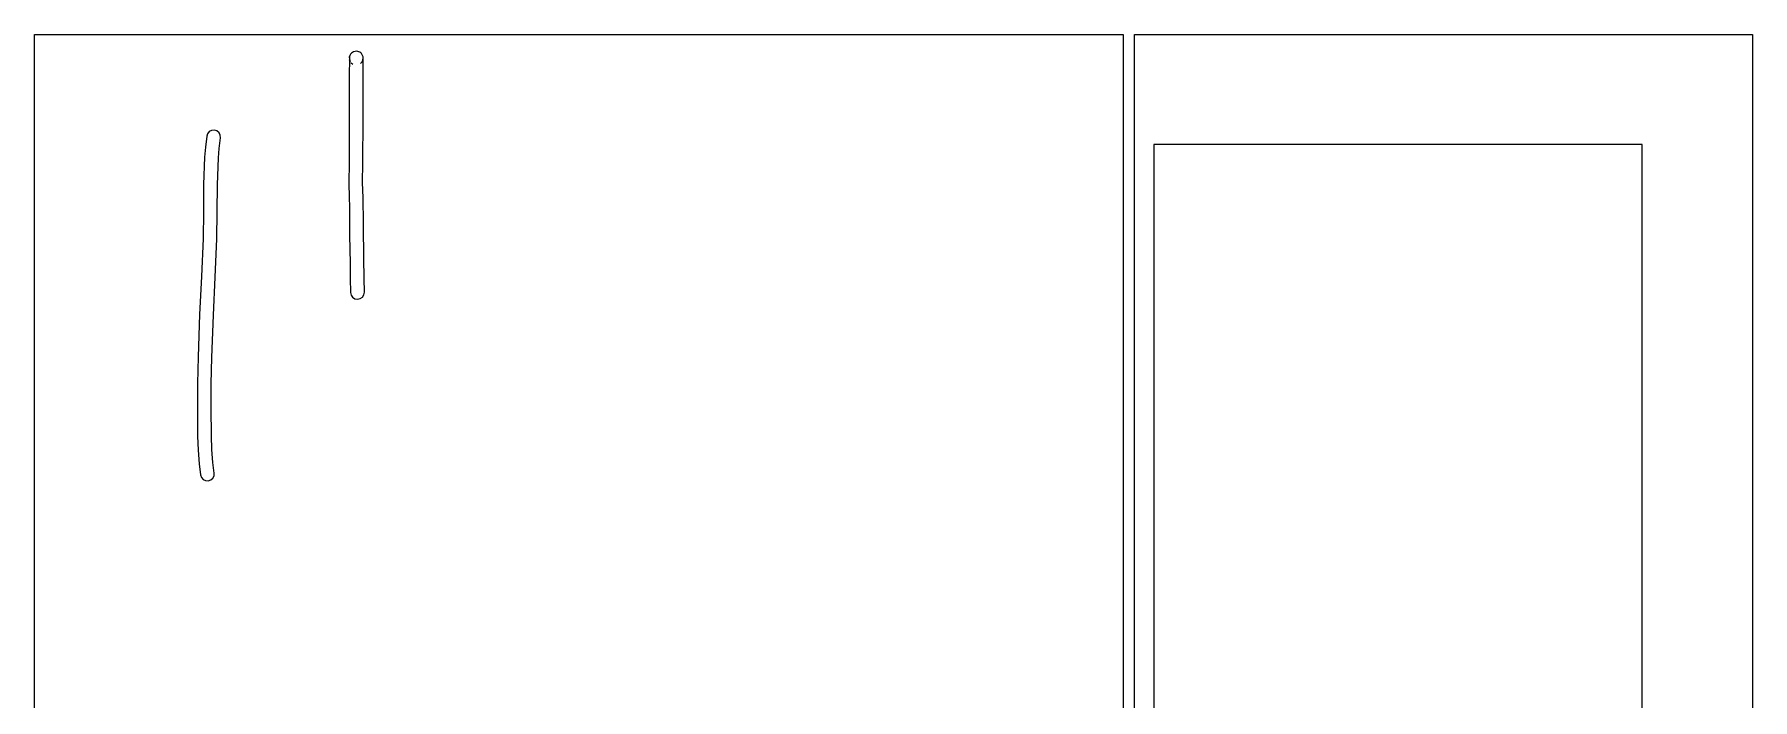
# Model space of a CAD drawing. Extents: x 2 to 598, y 1588 to 7998.
# Drawn here: x 2 to 598, y 7767 to 7998 of the extents above; entities that cross this region are included whole.
import ezdxf

# ---------------------------------------------------------------- set-up
doc = ezdxf.new("R2010")
doc.units = 0

msp = doc.modelspace()

# ---------------------------------------------------------------- linework, layer by layer
at = {"layer": 'Calque 1'}
for p, q in [((111.42409, 7990.704764), (111.202274, 7990.10325)), ((111.202274, 7990.10325), (111.23857, 7990.056742)), ((111.207783, 7989.912252), (111.26437, 7990.161128)), ((111.23857, 7990.056742), (111.207783, 7989.912252)), ((111.28345, 7987.907), (111.24005, 7985.39191)), ((111.50673, 7988.618068), (111.25145, 7989.183408)), ((111.25145, 7989.183408), (111.26535, 7988.750876)), ((111.26437, 7990.161128), (111.256506, 7989.36933)), ((111.256506, 7989.36933), (111.50673, 7988.618068)), ((111.26535, 7988.750876), (111.28345, 7987.907)), ((111.67059, 7991.135229), (111.42409, 7990.704764)), ((111.98943, 7991.496447), (111.67059, 7991.135229)), ((112.03185, 7987.936976), (111.83497, 7988.136963)), ((111.83497, 7988.136963), (111.83497, 7988.136959)), ((111.83497, 7988.136959), (112.5171, 7987.639315)), ((112.65761, 7991.934663), (111.98943, 7991.496447)), ((112.3755, 7987.684795), (112.03185, 7987.936976)), ((112.5171, 7987.639315), (112.3755, 7987.684795)), ((113.795, 7992.13), (112.65761, 7991.934663)), ((113.79407, 7992.129061), (113.795, 7992.13)), ((114.86584, 7991.786963), (113.79407, 7992.129061)), ((115.21001, 7991.533748), (114.86584, 7991.786963)), ((115.07144, 7987.858423), (115.569842, 7988.363482)), ((115.25024, 7987.975212), (115.07144, 7987.858423)), ((115.44255, 7991.297587), (115.21001, 7991.533748)), ((115.56805, 7988.335397), (115.25024, 7987.975212)), ((115.70507, 7990.925), (115.44255, 7991.297587)), ((115.813, 7988.763278), (115.56805, 7988.335397)), ((115.569842, 7988.363482), (115.89878, 7988.992203)), ((116.024687, 7990.213296), (115.70507, 7990.925)), ((115.8988, 7988.992204), (115.813, 7988.763278)), ((115.89878, 7988.992203), (115.8988, 7988.992204)), ((115.9835, 7989.33947), (115.9416, 7989.10796)), ((115.9416, 7989.10796), (115.9835, 7989.33947)), ((115.9835, 7989.33947), (115.9835, 7989.33947)), ((116.00376, 7990.038749), (116.024687, 7990.213296)), ((116.04356, 7989.471858), (116.00376, 7990.038749)), ((116.03886, 7985.310358), (116.08176, 7987.972208)), ((116.06216, 7988.875512), (116.04356, 7989.471858)), ((116.08176, 7987.984094), (116.06216, 7988.875512)), ((116.08176, 7987.983577), (116.08176, 7987.984094)), ((116.08176, 7987.98306), (116.08176, 7987.983577)), ((116.08176, 7987.982543), (116.08176, 7987.98306)), ((116.08176, 7987.982027), (116.08176, 7987.982543)), ((116.08176, 7987.98151), (116.08176, 7987.982027)), ((116.08176, 7987.980993), (116.08176, 7987.98151)), ((116.08176, 7987.980476), (116.08176, 7987.980993)), ((116.08176, 7987.97996), (116.08176, 7987.980476)), ((116.08176, 7987.979443), (116.08176, 7987.97996)), ((116.08176, 7987.978926), (116.08176, 7987.979443)), ((116.08176, 7987.978409), (116.08176, 7987.978926)), ((116.08176, 7987.977893), (116.08176, 7987.978409)), ((116.08176, 7987.977376), (116.08176, 7987.977893)), ((116.08176, 7987.976859), (116.08176, 7987.977376)), ((116.08176, 7987.976342), (116.08176, 7987.976859)), ((116.08176, 7987.975825), (116.08176, 7987.976342)), ((116.08176, 7987.975309), (116.08176, 7987.975825)), ((116.08176, 7987.974792), (116.08176, 7987.975309)), ((116.08176, 7987.974275), (116.08176, 7987.974792)), ((116.08176, 7987.973758), (116.08176, 7987.974275)), ((116.08176, 7987.973242), (116.08176, 7987.973758)), ((116.08176, 7987.972725), (116.08176, 7987.973242)), ((116.08176, 7987.972208), (116.08176, 7987.972725)), ((111.24005, 7985.39191), (111.21735, 7981.29707)), ((111.21735, 7981.29707), (111.23755, 7976.01522)), ((116.01616, 7981.309048), (116.03886, 7985.310358)), ((116.03686, 7976.026678), (116.01616, 7981.309048)), ((111.23755, 7976.01522), (111.21015, 7971.76535)), ((116.00946, 7971.735988), (116.03686, 7976.026678)), ((111.21015, 7971.76535), (111.23085, 7967.29275)), ((116.03016, 7967.322818), (116.00946, 7971.735988)), ((61.78798, 7962.6099), (61.318758, 7958.88403)), ((62.075203, 7963.518548), (61.78798, 7962.6099)), ((62.667971, 7964.222123), (62.075203, 7963.518548)), ((63.481298, 7964.652111), (62.667971, 7964.222123)), ((64.4302, 7964.74), (63.481298, 7964.652111)), ((65.323991, 7964.460275), (64.4302, 7964.74)), ((64.4302, 7964.74), (64.4302, 7964.74)), ((66.042673, 7963.859772), (65.323991, 7964.460275)), ((66.47681, 7963.029932), (66.042673, 7963.859772)), ((66.560294, 7962.09712), (66.47681, 7963.029932)), ((111.22785, 7962.5995), (111.16895, 7959.26224)), ((111.23085, 7967.29275), (111.22785, 7962.5995)), ((116.02716, 7962.537578), (116.03016, 7967.322818)), ((61.318758, 7958.88403), (61.038672, 7955.38037)), ((65.83114, 7955.10995), (66.093139, 7958.38934)), ((66.093139, 7958.38934), (66.560294, 7962.09712)), ((111.16895, 7959.24932), (111.14775, 7954.94571)), ((111.16895, 7959.26224), (111.16895, 7959.24932)), ((115.94756, 7954.940108), (115.96826, 7959.210128)), ((115.96826, 7959.248888), (116.02716, 7962.537578)), ((115.96826, 7959.210128), (115.96826, 7959.248888)), ((390.295, 7959.82), (390.295, 7378.73)), ((559.642, 7959.82), (390.295, 7959.82)), ((559.64167, 7519.30841), (559.642, 7959.82)), ((61.038672, 7955.38037), (60.706029, 7945.885854)), ((65.505613, 7945.799592), (65.83114, 7955.10995)), ((111.14775, 7953.31019), (111.0475, 7946.5628)), ((111.14775, 7954.94571), (111.14775, 7954.94161)), ((111.14775, 7954.94161), (111.14775, 7953.31019)), ((115.84731, 7946.583508), (115.94756, 7953.264238)), ((115.94756, 7953.264238), (115.94756, 7954.940108)), ((60.706029, 7945.885854), (60.615958, 7936.40117)), ((65.415661, 7936.37675), (65.505613, 7945.799592)), ((111.0475, 7946.5628), (111.0455, 7946.562283)), ((111.0455, 7946.562283), (111.048, 7946.56)), ((111.048, 7946.56), (111.21802, 7941.09418)), ((116.01371, 7941.287188), (115.84731, 7946.583508)), ((111.21802, 7941.09418), (111.29862, 7938.41837)), ((116.09691, 7938.532838), (116.01371, 7941.287188)), ((60.615958, 7936.40117), (60.517768, 7927.17538)), ((65.316441, 7927.04502), (65.415661, 7936.37675)), ((111.29862, 7938.41837), (111.34772, 7935.18343)), ((111.34772, 7935.18343), (111.34272, 7933.39181)), ((111.34272, 7933.39181), (111.343, 7933.39)), ((111.343, 7933.39), (111.3544, 7928.55877)), ((116.14751, 7935.202288), (116.09691, 7938.532838)), ((116.14251, 7933.392058), (116.14751, 7935.202288)), ((116.14251, 7933.391541), (116.14251, 7933.392058)), ((116.14251, 7933.391025), (116.14251, 7933.391541)), ((116.14251, 7933.390508), (116.14251, 7933.391025)), ((116.14251, 7933.389991), (116.14251, 7933.390508)), ((116.14251, 7933.389474), (116.14251, 7933.389991)), ((116.14251, 7933.388958), (116.14251, 7933.389474)), ((116.15391, 7928.594938), (116.14251, 7933.388958)), ((60.517768, 7927.17538), (59.968222, 7913.957709)), ((64.762905, 7913.713264), (65.316441, 7927.04502)), ((111.3544, 7928.55877), (111.4345, 7923.07228)), ((116.23301, 7923.171498), (116.15391, 7928.594938)), ((111.4345, 7923.07228), (111.5296, 7918.85652)), ((116.32811, 7918.944888), (116.23301, 7923.171498)), ((111.5296, 7918.85652), (111.5596, 7917.17187)), ((111.5371, 7916.96826), (111.5331, 7915.9306)), ((111.5331, 7915.9306), (111.5641, 7913.24136)), ((111.5516, 7917.12329), (111.5371, 7916.96826)), ((111.5596, 7917.17187), (111.5516, 7917.12329)), ((116.40461, 7914.658848), (116.32811, 7918.944888)), ((59.968222, 7913.957709), (59.303368, 7900.70928)), ((64.098941, 7900.49682), (64.762905, 7913.713264)), ((111.5641, 7913.24136), (111.66694, 7908.40858)), ((116.35241, 7914.264042), (116.38701, 7914.274892)), ((116.36381, 7913.30441), (116.35241, 7914.264042)), ((116.46561, 7908.51039), (116.36381, 7913.30441)), ((116.38701, 7914.274892), (116.40461, 7914.520872)), ((116.40461, 7914.520872), (116.40461, 7914.658848)), ((111.66694, 7908.40858), (111.875242, 7907.478656)), ((111.875242, 7907.478656), (112.405541, 7906.72687)), ((112.405541, 7906.72687), (113.179034, 7906.228766)), ((113.179034, 7906.228766), (114.11692, 7906.05989)), ((114.11692, 7906.05989), (115.03135, 7906.261996)), ((115.03135, 7906.261996), (115.798818, 7906.798675)), ((115.798818, 7906.798675), (116.302466, 7907.588211)), ((116.302466, 7907.588211), (116.46561, 7908.51039)), ((59.303368, 7900.70928), (58.808824, 7886.01508)), ((63.608015, 7885.88892), (64.098941, 7900.49682)), ((58.808824, 7886.01508), (58.581459, 7876.812139)), ((63.381137, 7876.738284), (63.608015, 7885.88892)), ((58.581459, 7876.812139), (58.528738, 7868.20688)), ((63.329479, 7868.20942), (63.381137, 7876.738284)), ((58.528738, 7868.20688), (58.529255, 7868.20637)), ((58.529255, 7868.20637), (58.609422, 7858.544135)), ((63.410398, 7858.649954), (63.329479, 7868.20942)), ((58.609422, 7858.544135), (58.790254, 7853.656019)), ((63.584897, 7853.904745), (63.410398, 7858.649954)), ((58.790254, 7853.656019), (59.140587, 7848.90107)), ((63.917557, 7849.36822), (63.584897, 7853.904745)), ((64.385745, 7845.72296), (63.917557, 7849.36822)), ((59.140587, 7848.90107), (59.624795, 7845.11267)), ((59.624795, 7845.11267), (59.922652, 7844.224776)), ((59.922652, 7844.224776), (60.537643, 7843.518476)), ((60.537643, 7843.518476), (61.376126, 7843.101317)), ((63.198286, 7843.334861), (63.904478, 7843.950019)), ((63.904478, 7843.950019), (64.321464, 7844.788619)), ((64.321464, 7844.788619), (64.385745, 7845.72296)), ((61.376126, 7843.101317), (62.310425, 7843.03682)), ((62.310425, 7843.03682), (63.198286, 7843.334861))]:
    msp.add_line(p, q, dxfattribs=at)
at = {"layer": 'coupe'}
for p, q in [((1.99988, 7998), (379.639, 7998)), ((1.99988, 7318.58), (1.99988, 7998)), ((379.639, 7998), (379.639, 7318.58)), ((383.639, 7998), (598, 7998)), ((383.639, 7318.58), (383.639, 7998)), ((598, 7998), (598, 6865.64))]:
    msp.add_line(p, q, dxfattribs=at)

doc.saveas('drawing.dxf')
